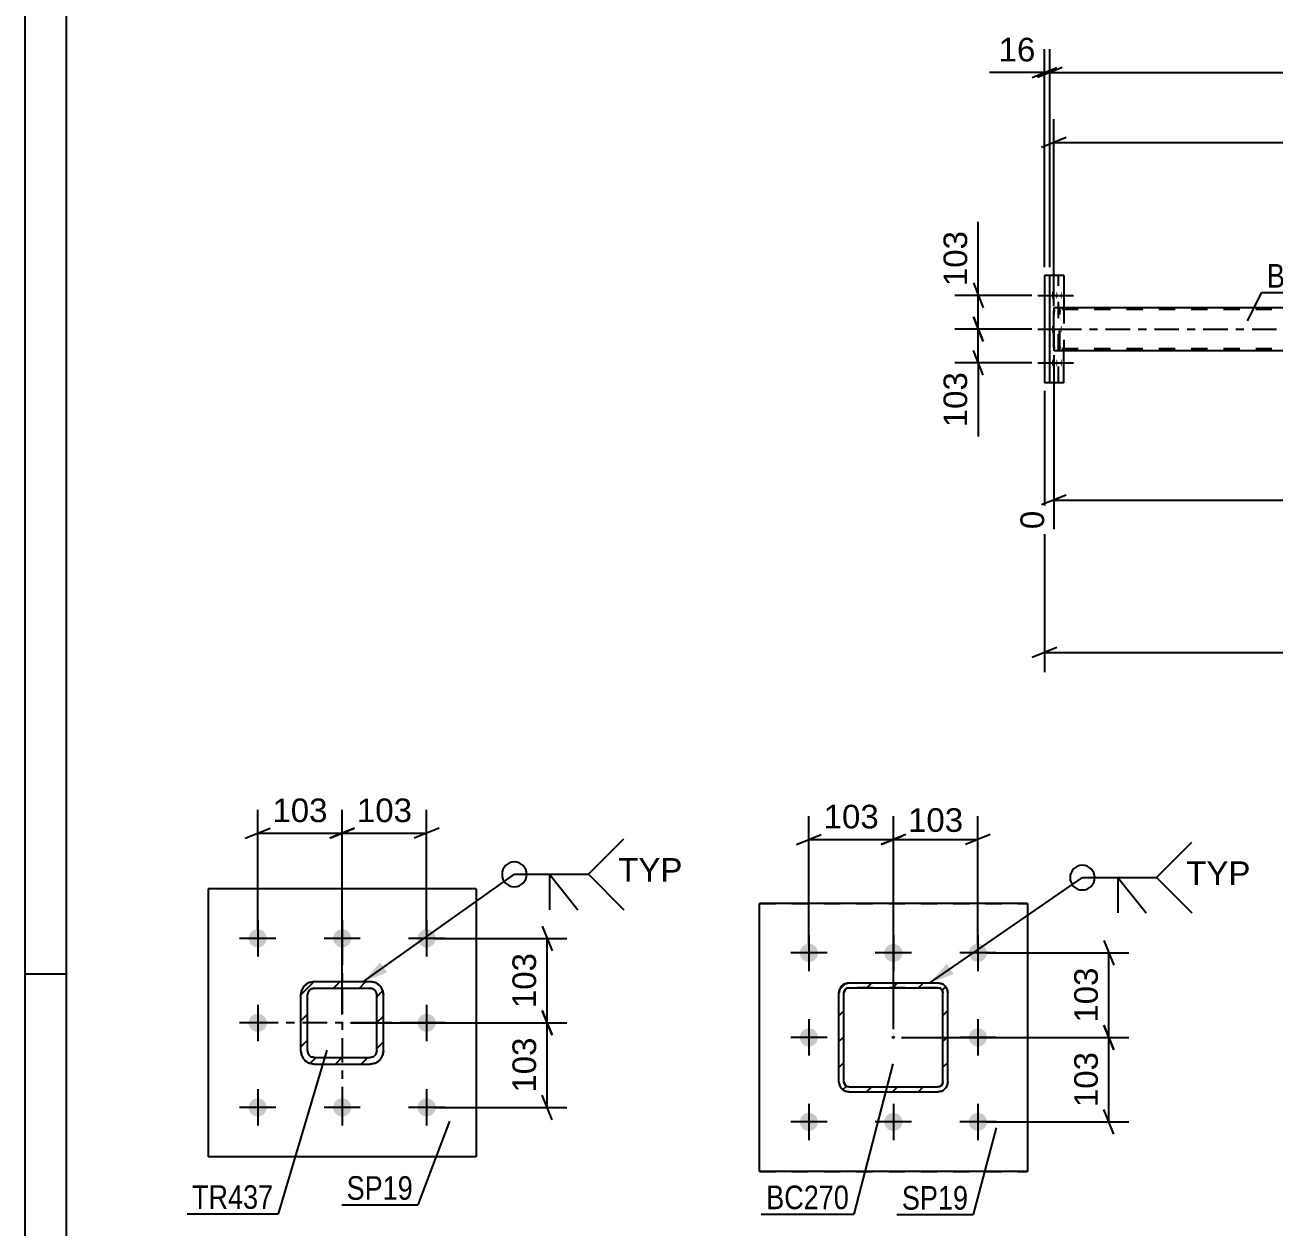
# Model space of a CAD drawing. Header units: millimetres. Extents: x 0 to 841, y 0 to 594.
# Drawn here: x 0 to 151.5, y 118.3 to 264.1 of the extents above; entities that cross this region are included whole.
import ezdxf

# ---------------------------------------------------------------- set-up
doc = ezdxf.new("R2010")
doc.units = ezdxf.units.MM
doc.linetypes.add('DXK_LINE_DOT2', pattern=[3.9198, 1.9599, -1.9599])
doc.linetypes.add('DXK_LINE_DOT3', pattern=[5.9187, 2.979, -0.9799, 0.9799, -0.9799])
doc.styles.add('Arial', font='ARIAL.TTF', dxfattribs={"height": 0.2})
doc.styles.add('Arial Narrow', font='ARIALN.TTF', dxfattribs={"height": 0.2})

# ---------------------------------------------------------------- blocks, each defined once
blk = doc.blocks.new('Unknown-317306913-1117')
at = {"color": 5, "linetype": 'Continuous'}
for p, q in [((0, 594), (0, 0)), ((5, 589), (5, 5)), ((5, 149), (0, 149))]:
    blk.add_line(p, q, dxfattribs=at)
blk = doc.blocks.new('Bolt-317306913-4243 - 3966')
at = {"linetype": 'Continuous'}
for points in [[(124.59, 231.33), (124.59, 231.42), (124.59, 231.51), (124.6, 231.59), (124.6, 231.66), (124.61, 231.71), (124.62, 231.75), (124.64, 231.77), (124.65, 231.77), (124.66, 231.75), (124.67, 231.71), (124.68, 231.66), (124.69, 231.59), (124.7, 231.51), (124.7, 231.42), (124.7, 231.33), (124.7, 231.24), (124.7, 231.15), (124.69, 231.07), (124.68, 231), (124.67, 230.95), (124.66, 230.91), (124.65, 230.89), (124.64, 230.89), (124.62, 230.91), (124.61, 230.95), (124.6, 231), (124.6, 231.07), (124.59, 231.15), (124.59, 231.24)], [(125.12, 231.33), (125.12, 231.42), (125.13, 231.51), (125.13, 231.59), (125.14, 231.66), (125.15, 231.71), (125.16, 231.75), (125.17, 231.77), (125.18, 231.77), (125.2, 231.75), (125.21, 231.71), (125.22, 231.66), (125.22, 231.59), (125.23, 231.51), (125.23, 231.42), (125.24, 231.33), (125.23, 231.24), (125.23, 231.15), (125.22, 231.07), (125.22, 231), (125.21, 230.95), (125.2, 230.91), (125.18, 230.89), (125.17, 230.89), (125.16, 230.91), (125.15, 230.95), (125.14, 231), (125.13, 231.07), (125.13, 231.15), (125.12, 231.24)], [(125.66, 231.33), (125.66, 231.42), (125.66, 231.51), (125.67, 231.59), (125.67, 231.66), (125.68, 231.71), (125.7, 231.75), (125.71, 231.77), (125.72, 231.77), (125.73, 231.75), (125.74, 231.71), (125.75, 231.66), (125.76, 231.59), (125.77, 231.51), (125.77, 231.42), (125.77, 231.33), (125.77, 231.24), (125.77, 231.15), (125.76, 231.07), (125.75, 231), (125.74, 230.95), (125.73, 230.91), (125.72, 230.89), (125.71, 230.89), (125.7, 230.91), (125.68, 230.95), (125.67, 231), (125.67, 231.07), (125.66, 231.15), (125.66, 231.24)], [(124.59, 227.23), (124.59, 227.32), (124.59, 227.41), (124.6, 227.49), (124.6, 227.56), (124.61, 227.61), (124.62, 227.65), (124.64, 227.67), (124.65, 227.67), (124.66, 227.65), (124.67, 227.61), (124.68, 227.56), (124.69, 227.49), (124.7, 227.41), (124.7, 227.32), (124.7, 227.23), (124.7, 227.14), (124.7, 227.05), (124.69, 226.97), (124.68, 226.9), (124.67, 226.85), (124.66, 226.81), (124.65, 226.79), (124.64, 226.79), (124.62, 226.81), (124.61, 226.85), (124.6, 226.9), (124.6, 226.97), (124.59, 227.05), (124.59, 227.14)], [(125.66, 227.23), (125.66, 227.32), (125.66, 227.41), (125.67, 227.49), (125.67, 227.56), (125.68, 227.61), (125.7, 227.65), (125.71, 227.67), (125.72, 227.67), (125.73, 227.65), (125.74, 227.61), (125.75, 227.56), (125.76, 227.49), (125.77, 227.41), (125.77, 227.32), (125.77, 227.23), (125.77, 227.14), (125.77, 227.05), (125.76, 226.97), (125.75, 226.9), (125.74, 226.85), (125.73, 226.81), (125.72, 226.79), (125.71, 226.79), (125.7, 226.81), (125.68, 226.85), (125.67, 226.9), (125.67, 226.97), (125.66, 227.05), (125.66, 227.14)], [(124.59, 223.13), (124.59, 223.22), (124.59, 223.31), (124.6, 223.39), (124.6, 223.46), (124.61, 223.51), (124.62, 223.55), (124.64, 223.57), (124.65, 223.57), (124.66, 223.55), (124.67, 223.51), (124.68, 223.46), (124.69, 223.39), (124.7, 223.31), (124.7, 223.22), (124.7, 223.13), (124.7, 223.04), (124.7, 222.95), (124.69, 222.87), (124.68, 222.8), (124.67, 222.75), (124.66, 222.71), (124.65, 222.69), (124.64, 222.69), (124.62, 222.71), (124.61, 222.75), (124.6, 222.8), (124.6, 222.87), (124.59, 222.95), (124.59, 223.04)], [(125.12, 223.13), (125.12, 223.22), (125.13, 223.31), (125.13, 223.39), (125.14, 223.46), (125.15, 223.51), (125.16, 223.55), (125.17, 223.57), (125.18, 223.57), (125.2, 223.55), (125.21, 223.51), (125.22, 223.46), (125.22, 223.39), (125.23, 223.31), (125.23, 223.22), (125.24, 223.13), (125.23, 223.04), (125.23, 222.95), (125.22, 222.87), (125.22, 222.8), (125.21, 222.75), (125.2, 222.71), (125.18, 222.69), (125.17, 222.69), (125.16, 222.71), (125.15, 222.75), (125.14, 222.8), (125.13, 222.87), (125.13, 222.95), (125.12, 223.04)], [(125.66, 223.13), (125.66, 223.22), (125.66, 223.31), (125.67, 223.39), (125.67, 223.46), (125.68, 223.51), (125.7, 223.55), (125.71, 223.57), (125.72, 223.57), (125.73, 223.55), (125.74, 223.51), (125.75, 223.46), (125.76, 223.39), (125.77, 223.31), (125.77, 223.22), (125.77, 223.13), (125.77, 223.04), (125.77, 222.95), (125.76, 222.87), (125.75, 222.8), (125.74, 222.75), (125.73, 222.71), (125.72, 222.69), (125.71, 222.69), (125.7, 222.71), (125.68, 222.75), (125.67, 222.8), (125.67, 222.87), (125.66, 222.95), (125.66, 223.04)]]:
    blk.add_hatch(color=1, dxfattribs=at).paths.add_polyline_path(points)
at = {"color": 1, "linetype": 'Continuous'}
for p, q in [((122.86, 231.33), (126.15, 231.33)), ((123.39, 231.33), (126.68, 231.33)), ((123.93, 231.33), (127.22, 231.33)), ((122.86, 227.23), (126.15, 227.23)), ((123.93, 227.23), (127.22, 227.23)), ((122.86, 223.13), (126.15, 223.13)), ((123.39, 223.13), (126.68, 223.13)), ((123.93, 223.13), (127.22, 223.13))]:
    blk.add_line(p, q, dxfattribs=at)
blk = doc.blocks.new('Part-317306913-3999 - 3966')
at = {"color": 2, "linetype": 'Continuous'}
for p, q in [((126.03, 233.73), (123.69, 233.73)), ((123.69, 233.73), (123.69, 220.73)), ((124.33, 220.73), (124.33, 233.73)), ((126.03, 233.73), (126.03, 229.87)), ((126.03, 220.73), (126.03, 224.59)), ((126.03, 220.73), (123.69, 220.73))]:
    blk.add_line(p, q, dxfattribs=at)
at = {"color": 7, "linetype": 'DXK_LINE_DOT2'}
for p, q in [((125.39, 220.73), (125.39, 233.73)), ((126.03, 229.87), (126.03, 224.59))]:
    blk.add_line(p, q, dxfattribs=at)
blk = doc.blocks.new('Part-317306913-4186 - 3966')
at = {"color": 2, "linetype": 'Continuous'}
for p, q in [((124.83, 229.39), (124.84, 229.57)), ((124.83, 225.07), (124.83, 229.39)), ((124.84, 229.57), (124.85, 229.73)), ((124.85, 229.73), (124.87, 229.83)), ((124.87, 229.83), (124.89, 229.87)), ((124.89, 229.87), (270.1, 229.87)), ((124.84, 224.88), (124.83, 225.07)), ((124.85, 224.73), (124.84, 224.88)), ((124.87, 224.62), (124.85, 224.73)), ((124.89, 224.59), (124.87, 224.62)), ((707.89, 224.59), (124.89, 224.59))]:
    blk.add_line(p, q, dxfattribs=at)
at = {"color": 7, "linetype": 'DXK_LINE_DOT2'}
for p, q in [((124.87, 229.56), (124.86, 229.48)), ((124.86, 229.48), (124.86, 229.39)), ((124.86, 225.07), (124.86, 229.39)), ((124.88, 229.61), (124.87, 229.56)), ((124.89, 229.63), (124.88, 229.61)), ((707.89, 229.63), (124.89, 229.63)), ((125.46, 229.87), (125.49, 229.83)), ((125.47, 229.61), (125.46, 229.63)), ((125.48, 229.56), (125.47, 229.61)), ((125.49, 229.48), (125.48, 229.56)), ((125.49, 229.83), (125.51, 229.73)), ((125.49, 229.39), (125.49, 229.48)), ((125.49, 225.07), (125.49, 229.39)), ((125.51, 229.73), (125.52, 229.57)), ((125.52, 229.57), (125.53, 229.39)), ((125.53, 225.07), (125.53, 229.39)), ((124.86, 225.07), (124.86, 224.98)), ((124.86, 224.98), (124.87, 224.9)), ((124.87, 224.9), (124.88, 224.85)), ((124.88, 224.85), (124.89, 224.83)), ((707.89, 224.83), (124.89, 224.83)), ((125.46, 224.83), (125.47, 224.85)), ((125.49, 224.62), (125.46, 224.59)), ((125.47, 224.85), (125.48, 224.88)), ((125.48, 224.9), (125.49, 224.98)), ((125.48, 224.88), (125.48, 224.9)), ((125.49, 224.98), (125.49, 225.07)), ((125.51, 224.73), (125.49, 224.62)), ((125.52, 224.88), (125.51, 224.73)), ((125.53, 225.07), (125.52, 224.88))]:
    blk.add_line(p, q, dxfattribs=at)
at = {"color": 7, "linetype": 'DXK_LINE_DOT3'}
blk.add_line((125.18, 227.23), (707.89, 227.23), dxfattribs=at)
blk = doc.blocks.new('Part-317306913-4594 - 4474')
at = {"linetype": 'Continuous'}
h = blk.add_hatch(dxfattribs=at)
h.set_pattern_fill('', scale=0.7, style=0, pattern_type=0)
h.set_pattern_definition([(45, (35.0823, 148.0797), (-1.57154, 1.57154), [])])
h.paths.add_polyline_path([(41.88, 148.08), (35.08, 148.08), (34.47, 147.96), (33.95, 147.61), (33.6, 147.09), (33.48, 146.48), (33.48, 139.68), (33.6, 139.07), (33.95, 138.55), (34.47, 138.2), (35.08, 138.08), (41.88, 138.08), (42.49, 138.2), (43.01, 138.55), (43.36, 139.07), (43.48, 139.68), (43.48, 146.48), (43.36, 147.09), (43.01, 147.61), (42.49, 147.96)])
h.paths.add_polyline_path([(42.62, 146.79), (42.68, 146.48), (42.68, 139.68), (42.62, 139.37), (42.45, 139.11), (42.19, 138.94), (41.88, 138.88), (35.08, 138.88), (34.78, 138.94), (34.52, 139.11), (34.34, 139.37), (34.28, 139.68), (34.28, 146.48), (34.34, 146.79), (34.52, 147.05), (34.78, 147.22), (35.08, 147.28), (41.88, 147.28), (42.19, 147.22), (42.45, 147.05)])
at = {"color": 7, "linetype": 'DXK_LINE_DOT3'}
for p, q in [((38.48, 153.08), (38.48, 133.08)), ((48.48, 143.08), (28.48, 143.08))]:
    blk.add_line(p, q, dxfattribs=at)
at = {"color": 7, "linetype": 'DXK_LINE_DOT2'}
for p, q in [((33.48, 146.48), (33.6, 147.09)), ((34.47, 147.96), (35.08, 148.08)), ((35.08, 147.28), (34.78, 147.22)), ((35.08, 148.08), (41.88, 148.08)), ((35.08, 147.28), (41.88, 147.28)), ((41.88, 148.08), (42.49, 147.96)), ((42.19, 147.22), (41.88, 147.28)), ((43.36, 147.09), (43.48, 146.48)), ((33.48, 139.68), (33.48, 146.48)), ((34.34, 146.79), (34.28, 146.48)), ((34.28, 139.68), (34.28, 146.48)), ((42.68, 146.48), (42.62, 146.79)), ((42.68, 139.68), (42.68, 146.48)), ((43.48, 139.68), (43.48, 146.48)), ((33.6, 139.07), (33.48, 139.68)), ((34.28, 139.68), (34.34, 139.37)), ((42.62, 139.37), (42.68, 139.68)), ((43.48, 139.68), (43.36, 139.07)), ((35.08, 138.08), (34.47, 138.2)), ((34.78, 138.94), (35.08, 138.88)), ((35.08, 138.88), (41.88, 138.88)), ((35.08, 138.08), (41.88, 138.08)), ((41.88, 138.88), (42.19, 138.94)), ((42.49, 138.2), (41.88, 138.08))]:
    blk.add_line(p, q, dxfattribs=at)
at = {"color": 2, "linetype": 'Continuous'}
for p, q in [((33.6, 147.09), (33.48, 146.48)), ((35.08, 148.08), (34.47, 147.96)), ((34.78, 147.22), (35.08, 147.28)), ((35.08, 148.08), (41.88, 148.08)), ((35.08, 147.28), (41.88, 147.28)), ((42.49, 147.96), (41.88, 148.08)), ((41.88, 147.28), (42.19, 147.22)), ((43.48, 146.48), (43.36, 147.09)), ((33.48, 139.68), (33.48, 146.48)), ((34.28, 146.48), (34.34, 146.79)), ((34.28, 139.68), (34.28, 146.48)), ((42.62, 146.79), (42.68, 146.48)), ((42.68, 139.68), (42.68, 146.48)), ((43.48, 139.68), (43.48, 146.48)), ((33.48, 139.68), (33.6, 139.07)), ((34.34, 139.37), (34.28, 139.68)), ((42.68, 139.68), (42.62, 139.37)), ((43.36, 139.07), (43.48, 139.68)), ((34.47, 138.2), (35.08, 138.08)), ((35.08, 138.88), (34.78, 138.94)), ((35.08, 138.88), (41.88, 138.88)), ((35.08, 138.08), (41.88, 138.08)), ((42.19, 138.94), (41.88, 138.88)), ((41.88, 138.08), (42.49, 138.2))]:
    blk.add_line(p, q, dxfattribs=at)
at = {"color": 7, "linetype": 'DXK_LINE_DOT2'}
for centre, radius, start, end in [((35.08, 146.48), 1.6, 112.5, 157.5), ((35.08, 146.48), 0.8, 112.5, 157.5), ((41.88, 146.48), 0.8, 22.5, 67.5), ((41.88, 146.48), 1.6, 22.5, 67.5), ((35.08, 139.68), 1.6, 202.5, 247.5), ((35.08, 139.68), 0.8, 202.5, 247.5), ((41.88, 139.68), 0.8, 292.5, 337.5), ((41.88, 139.68), 1.6, 292.5, 337.5)]:
    blk.add_arc(centre, radius, start, end, dxfattribs=at)
at = {"color": 2, "linetype": 'Continuous'}
for centre, radius, start, end in [((35.08, 146.48), 1.6, 112.5, 157.5), ((35.08, 146.48), 0.8, 112.5, 157.5), ((41.88, 146.48), 0.8, 22.5, 67.5), ((41.88, 146.48), 1.6, 22.5, 67.5), ((35.08, 139.68), 1.6, 202.5, 247.5), ((35.08, 139.68), 0.8, 202.5, 247.5), ((41.88, 139.68), 0.8, 292.5, 337.5), ((41.88, 139.68), 1.6, 292.5, 337.5)]:
    blk.add_arc(centre, radius, start, end, dxfattribs=at)
blk = doc.blocks.new('Bolt-317306913-4586 - 4474')
at = {"linetype": 'Continuous'}
for points in [[(29.33, 153.33, -1), (27.13, 153.33, -1)], [(39.58, 153.33, -1), (37.38, 153.33, -1)], [(49.83, 153.33, -1), (47.63, 153.33, -1)], [(29.33, 143.08, -1), (27.13, 143.08, -1)], [(49.83, 143.08, -1), (47.63, 143.08, -1)], [(29.33, 132.83, -1), (27.13, 132.83, -1)], [(39.58, 132.83, -1), (37.38, 132.83, -1)], [(49.83, 132.83, -1), (47.63, 132.83, -1)]]:
    blk.add_hatch(color=1, dxfattribs=at).paths.add_polyline_path(points)
at = {"color": 1, "linetype": 'Continuous'}
for p, q in [((28.23, 155.53), (28.23, 151.13)), ((38.48, 155.53), (38.48, 151.13)), ((48.73, 155.53), (48.73, 151.13)), ((30.43, 153.33), (26.03, 153.33)), ((40.68, 153.33), (36.28, 153.33)), ((50.93, 153.33), (46.53, 153.33)), ((28.23, 145.28), (28.23, 140.88)), ((48.73, 145.28), (48.73, 140.88)), ((30.43, 143.08), (26.03, 143.08)), ((50.93, 143.08), (46.53, 143.08)), ((28.23, 135.03), (28.23, 130.63)), ((38.48, 135.03), (38.48, 130.63)), ((48.73, 135.03), (48.73, 130.63)), ((30.43, 132.83), (26.03, 132.83)), ((40.68, 132.83), (36.28, 132.83)), ((50.93, 132.83), (46.53, 132.83))]:
    blk.add_line(p, q, dxfattribs=at)
blk = doc.blocks.new('Part-317306913-4614 - 4474')
at = {"color": 2, "linetype": 'Continuous'}
for p, q in [((54.73, 159.33), (22.23, 159.33)), ((22.23, 159.33), (22.23, 126.83)), ((54.73, 159.33), (54.73, 126.83)), ((54.73, 126.83), (22.23, 126.83))]:
    blk.add_line(p, q, dxfattribs=at)
blk = doc.blocks.new('Part-317306913-4894 - 4773')
at = {"linetype": 'Continuous'}
h = blk.add_hatch(dxfattribs=at)
h.set_pattern_fill('', scale=0.7, style=0, pattern_type=0)
h.set_pattern_definition([(45, (99.4904, 147.8313), (-1.57154, 1.57154), [])])
h.paths.add_polyline_path([(99.95, 147.92), (99.49, 147.83), (99.1, 147.57), (98.84, 147.18), (98.75, 146.72), (98.75, 135.92), (98.84, 135.46), (99.1, 135.07), (99.49, 134.81), (99.95, 134.72), (110.75, 134.72), (111.21, 134.81), (111.6, 135.07), (111.86, 135.46), (111.95, 135.92), (111.95, 146.72), (111.86, 147.18), (111.6, 147.57), (111.21, 147.83), (110.75, 147.92)])
h.paths.add_polyline_path([(110.75, 147.32), (110.98, 147.28), (111.17, 147.15), (111.3, 146.95), (111.35, 146.72), (111.35, 135.92), (111.3, 135.69), (111.17, 135.5), (110.98, 135.37), (110.75, 135.32), (99.95, 135.32), (99.72, 135.37), (99.53, 135.5), (99.4, 135.69), (99.35, 135.92), (99.35, 146.72), (99.4, 146.95), (99.53, 147.15), (99.72, 147.28), (99.95, 147.32)])
blk.add_hatch(color=246, dxfattribs=at).paths.add_polyline_path([(105.35, 141.22, -1), (105.35, 141.42, -1)])
at = {"color": 7, "linetype": 'DXK_LINE_DOT2'}
for p, q in [((98.75, 146.72), (98.84, 147.18)), ((99.53, 147.15), (99.4, 146.95)), ((99.49, 147.83), (99.95, 147.92)), ((99.72, 147.28), (99.53, 147.15)), ((99.95, 147.32), (99.72, 147.28)), ((99.95, 147.92), (110.75, 147.92)), ((110.75, 147.32), (99.95, 147.32)), ((110.75, 147.92), (111.21, 147.83)), ((110.98, 147.28), (110.75, 147.32)), ((111.17, 147.15), (110.98, 147.28)), ((111.3, 146.95), (111.17, 147.15)), ((111.86, 147.18), (111.95, 146.72)), ((98.75, 135.92), (98.75, 146.72)), ((99.4, 146.95), (99.35, 146.72)), ((99.35, 135.92), (99.35, 146.72)), ((111.35, 146.72), (111.3, 146.95)), ((111.35, 135.92), (111.35, 146.72)), ((111.95, 135.92), (111.95, 146.72)), ((98.84, 135.46), (98.75, 135.92)), ((99.35, 135.92), (99.4, 135.69)), ((99.4, 135.69), (99.53, 135.5)), ((99.53, 135.5), (99.72, 135.37)), ((99.72, 135.37), (99.95, 135.32)), ((99.95, 135.32), (110.75, 135.32)), ((110.75, 135.32), (110.98, 135.37)), ((110.98, 135.37), (111.17, 135.5)), ((111.17, 135.5), (111.3, 135.69)), ((111.3, 135.69), (111.35, 135.92)), ((111.95, 135.92), (111.86, 135.46)), ((99.95, 134.72), (99.49, 134.81)), ((99.95, 134.72), (110.75, 134.72)), ((111.21, 134.81), (110.75, 134.72))]:
    blk.add_line(p, q, dxfattribs=at)
at = {"color": 2, "linetype": 'Continuous'}
for p, q in [((98.84, 147.18), (98.75, 146.72)), ((99.4, 146.95), (99.53, 147.15)), ((99.95, 147.92), (99.49, 147.83)), ((99.53, 147.15), (99.72, 147.28)), ((99.72, 147.28), (99.95, 147.32)), ((99.95, 147.92), (110.75, 147.92)), ((99.95, 147.32), (110.75, 147.32)), ((111.21, 147.83), (110.75, 147.92)), ((110.75, 147.32), (110.98, 147.28)), ((110.98, 147.28), (111.17, 147.15)), ((111.17, 147.15), (111.3, 146.95)), ((111.95, 146.72), (111.86, 147.18)), ((98.75, 135.92), (98.75, 146.72)), ((99.35, 146.72), (99.4, 146.95)), ((99.35, 135.92), (99.35, 146.72)), ((111.3, 146.95), (111.35, 146.72)), ((111.35, 135.92), (111.35, 146.72)), ((111.95, 135.92), (111.95, 146.72)), ((98.75, 135.92), (98.84, 135.46)), ((99.4, 135.69), (99.35, 135.92)), ((99.53, 135.5), (99.4, 135.69)), ((99.72, 135.37), (99.53, 135.5)), ((99.95, 135.32), (99.72, 135.37)), ((99.95, 135.32), (110.75, 135.32)), ((110.98, 135.37), (110.75, 135.32)), ((111.17, 135.5), (110.98, 135.37)), ((111.3, 135.69), (111.17, 135.5)), ((111.35, 135.92), (111.3, 135.69)), ((111.86, 135.46), (111.95, 135.92)), ((99.49, 134.81), (99.95, 134.72)), ((99.95, 134.72), (110.75, 134.72)), ((110.75, 134.72), (111.21, 134.81))]:
    blk.add_line(p, q, dxfattribs=at)
at = {"color": 7, "linetype": 'DXK_LINE_DOT3'}
blk.add_line((105.35, 141.32), (105.35, 141.32), dxfattribs=at)
at = {"color": 246, "linetype": 'DXK_LINE_DOT2'}
blk.add_line((105.35, 141.32), (105.35, 141.32), dxfattribs=at)
at = {"color": 246, "linetype": 'Continuous'}
blk.add_circle((105.35, 141.32), 0.1, dxfattribs=at)
at = {"color": 7, "linetype": 'DXK_LINE_DOT2'}
for centre, start, end in [((99.95, 146.72), 112.5, 157.5), ((110.75, 146.72), 22.5, 67.5), ((99.95, 135.92), 202.5, 247.5), ((110.75, 135.92), 292.5, 337.5)]:
    blk.add_arc(centre, 1.2, start, end, dxfattribs=at)
at = {"color": 2, "linetype": 'Continuous'}
for centre, start, end in [((99.95, 146.72), 112.5, 157.5), ((110.75, 146.72), 22.5, 67.5), ((99.95, 135.92), 202.5, 247.5), ((110.75, 135.92), 292.5, 337.5)]:
    blk.add_arc(centre, 1.2, start, end, dxfattribs=at)
blk = doc.blocks.new('Part-317306913-4789 - 4773')
at = {"color": 2, "linetype": 'Continuous'}
for p, q in [((121.6, 157.57), (89.1, 157.57)), ((89.1, 125.07), (89.1, 157.57)), ((121.6, 157.57), (121.6, 125.07)), ((121.6, 125.07), (89.1, 125.07))]:
    blk.add_line(p, q, dxfattribs=at)
at = {"color": 7, "linetype": 'DXK_LINE_DOT2'}
for p, q in [((89.1, 157.57), (121.6, 157.57)), ((89.1, 125.07), (121.6, 125.07))]:
    blk.add_line(p, q, dxfattribs=at)
blk = doc.blocks.new('Bolt-317306913-4899 - 4773')
at = {"linetype": 'Continuous'}
for points in [[(96.2, 151.57, -1), (94, 151.57, -1)], [(106.45, 151.57, -1), (104.25, 151.57, -1)], [(116.7, 151.57, -1), (114.5, 151.57, -1)], [(96.2, 141.32, -1), (94, 141.32, -1)], [(116.7, 141.32, -1), (114.5, 141.32, -1)], [(96.2, 131.07, -1), (94, 131.07, -1)], [(106.45, 131.07, -1), (104.25, 131.07, -1)], [(116.7, 131.07, -1), (114.5, 131.07, -1)]]:
    blk.add_hatch(color=1, dxfattribs=at).paths.add_polyline_path(points)
at = {"color": 1, "linetype": 'Continuous'}
for p, q in [((95.1, 153.77), (95.1, 149.37)), ((105.35, 153.77), (105.35, 149.37)), ((115.6, 153.77), (115.6, 149.37)), ((97.3, 151.57), (92.9, 151.57)), ((107.55, 151.57), (103.15, 151.57)), ((117.8, 151.57), (113.4, 151.57)), ((95.1, 143.52), (95.1, 139.12)), ((115.6, 143.52), (115.6, 139.12)), ((97.3, 141.32), (92.9, 141.32)), ((117.8, 141.32), (113.4, 141.32)), ((95.1, 133.27), (95.1, 128.87)), ((105.35, 133.27), (105.35, 128.87)), ((115.6, 133.27), (115.6, 128.87)), ((97.3, 131.07), (92.9, 131.07)), ((107.55, 131.07), (103.15, 131.07)), ((117.8, 131.07), (113.4, 131.07))]:
    blk.add_line(p, q, dxfattribs=at)
blk = doc.blocks.new('StraightDimension-317306913-4271 - 3966')
at = {"color": 7, "linetype": 'Continuous'}
for p, q in [((124.33, 234.73), (124.33, 261.21)), ((125.83, 258.96), (122.83, 257.76)), ((124.33, 258.36), (716.51, 258.36))]:
    blk.add_line(p, q, dxfattribs=at)
blk = doc.blocks.new('StraightDimension-317306913-4277 - 3966')
at = {"color": 7, "linetype": 'Continuous'}
for p, q in [((123.69, 234.73), (123.69, 261.21)), ((124.33, 234.73), (124.33, 261.21)), ((122.19, 257.76), (125.19, 258.96)), ((125.83, 258.96), (122.83, 257.76)), ((123.69, 258.36), (124.33, 258.36))]:
    blk.add_line(p, q, dxfattribs=at)
at = {"color": 0}
blk.add_wipeout([(123.17, 259.11), (123.17, 263.31), (117.52, 263.31), (117.52, 259.11)], dxfattribs=at)
at = {"color": 7, "linetype": 'Continuous'}
blk.add_line((123.69, 258.36), (117, 258.36), dxfattribs=at)
blk.add_line((123.69, 258.36), (117, 258.36), dxfattribs=at)
at = {"color": 3, "style": 'Arial'}
blk.add_text('16', height=2.865, dxfattribs=at).set_placement((118.12, 259.71))
blk = doc.blocks.new('StraightDimension-317306913-4454 - 3966')
at = {"color": 7, "linetype": 'Continuous'}
for p, q in [((123.69, 219.73), (123.69, 185.61)), ((125.19, 188.61), (122.19, 187.41)), ((123.69, 188.01), (717.15, 188.01))]:
    blk.add_line(p, q, dxfattribs=at)
blk = doc.blocks.new('StraightDimension-317306913-4333 - 3966')
at = {"color": 7, "linetype": 'Continuous'}
for p, q in [((124.83, 230), (124.83, 252.72)), ((270.9, 231.27), (270.9, 252.72)), ((126.33, 250.47), (123.33, 249.27)), ((269.4, 249.27), (272.4, 250.47)), ((124.83, 249.87), (270.9, 249.87))]:
    blk.add_line(p, q, dxfattribs=at)
at = {"color": 0}
blk.add_wipeout([(202.91, 250.62), (202.91, 254.82), (192.82, 254.82), (192.82, 250.62)], dxfattribs=at)
at = {"color": 3, "style": 'Arial'}
blk.add_text('3652', height=2.865, dxfattribs=at).set_placement((193.42, 251.22))
blk = doc.blocks.new('StraightDimension-317306913-4377 - 3966')
at = {"color": 7, "linetype": 'Continuous'}
for p, q in [((124.83, 224.07), (124.83, 202.97)), ((126.33, 207.1), (123.33, 205.9)), ((124.83, 206.5), (270.9, 206.5))]:
    blk.add_line(p, q, dxfattribs=at)
at = {"color": 0, "linetype": 'Continuous'}
blk.add_wipeout([(124.23, 205.8), (120.03, 205.8), (120.03, 202.37), (124.23, 202.37)], dxfattribs=at)
at = {"color": 3, "linetype": 'Continuous', "style": 'Arial'}
blk.add_text('0', height=2.87, rotation=90.0002, dxfattribs=at).set_placement((123.63, 202.97))
blk = doc.blocks.new('StraightDimension-317306913-4388 - 3966')
at = {"color": 7, "linetype": 'Continuous'}
for p, q in [((115.05, 228.73), (116.25, 225.73)), ((122.16, 227.23), (112.8, 227.23)), ((115.65, 223.13), (115.65, 227.23)), ((116.25, 221.63), (115.05, 224.63)), ((122.16, 223.13), (112.8, 223.13))]:
    blk.add_line(p, q, dxfattribs=at)
at = {"color": 0}
blk.add_wipeout([(114.9, 222.6), (110.7, 222.6), (110.7, 214.73), (114.9, 214.73)], dxfattribs=at)
at = {"color": 7, "linetype": 'Continuous'}
blk.add_line((115.65, 223.13), (115.65, 214.21), dxfattribs=at)
blk.add_line((115.65, 223.13), (115.65, 214.21), dxfattribs=at)
at = {"color": 3, "style": 'Arial'}
blk.add_text('103', height=2.865, rotation=90.0002, dxfattribs=at).set_placement((114.3, 215.33))
blk = doc.blocks.new('StraightDimension-317306913-4392 - 3966')
at = {"color": 7, "linetype": 'Continuous'}
for p, q in [((115.05, 232.83), (116.25, 229.83)), ((122.16, 231.33), (112.8, 231.33)), ((115.65, 227.23), (115.65, 231.33)), ((116.25, 225.73), (115.05, 228.73)), ((122.16, 227.23), (112.8, 227.23))]:
    blk.add_line(p, q, dxfattribs=at)
at = {"color": 0}
blk.add_wipeout([(114.9, 239.72), (110.7, 239.72), (110.7, 231.85), (114.9, 231.85)], dxfattribs=at)
at = {"color": 7, "linetype": 'Continuous'}
blk.add_line((115.65, 231.33), (115.65, 240.25), dxfattribs=at)
blk.add_line((115.65, 231.33), (115.65, 240.25), dxfattribs=at)
at = {"color": 3, "style": 'Arial'}
blk.add_text('103', height=2.865, rotation=90.0002, dxfattribs=at).set_placement((114.3, 232.45))
blk = doc.blocks.new('StraightDimension-317306913-4707 - 4474')
at = {"color": 7, "linetype": 'Continuous'}
for p, q in [((28.23, 154.33), (28.23, 168.93)), ((38.48, 144.08), (38.48, 168.93)), ((26.73, 165.48), (29.73, 166.68)), ((39.98, 166.68), (36.98, 165.48)), ((28.23, 166.08), (38.48, 166.08))]:
    blk.add_line(p, q, dxfattribs=at)
at = {"color": 0}
blk.add_wipeout([(37.29, 166.83), (37.29, 171.03), (29.42, 171.03), (29.42, 166.83)], dxfattribs=at)
at = {"color": 3, "style": 'Arial'}
blk.add_text('103', height=2.865, dxfattribs=at).set_placement((30.02, 167.43))
blk = doc.blocks.new('StraightDimension-317306913-4653 - 4474')
at = {"color": 7, "linetype": 'Continuous'}
for p, q in [((62.75, 154.83), (63.95, 151.83)), ((49.73, 153.33), (65.75, 153.33)), ((63.35, 143.08), (63.35, 153.33)), ((63.95, 141.58), (62.75, 144.58)), ((39.48, 143.08), (65.75, 143.08))]:
    blk.add_line(p, q, dxfattribs=at)
at = {"color": 0}
blk.add_wipeout([(62.6, 152.14), (58.4, 152.14), (58.4, 144.27), (62.6, 144.27)], dxfattribs=at)
at = {"color": 3, "style": 'Arial'}
blk.add_text('103', height=2.865, rotation=90.0002, dxfattribs=at).set_placement((62, 144.87))
blk = doc.blocks.new('StraightDimension-317306913-4654 - 4474')
at = {"color": 7, "linetype": 'Continuous'}
for p, q in [((62.75, 144.58), (63.95, 141.58)), ((39.48, 143.08), (65.75, 143.08)), ((63.35, 132.83), (63.35, 143.08)), ((63.95, 131.33), (62.75, 134.33)), ((49.73, 132.83), (65.75, 132.83))]:
    blk.add_line(p, q, dxfattribs=at)
at = {"color": 0}
blk.add_wipeout([(62.6, 141.89), (58.4, 141.89), (58.4, 134.02), (62.6, 134.02)], dxfattribs=at)
at = {"color": 3, "style": 'Arial'}
blk.add_text('103', height=2.865, rotation=90.0002, dxfattribs=at).set_placement((62, 134.62))
blk = doc.blocks.new('StraightDimension-317306913-4706 - 4474')
at = {"color": 7, "linetype": 'Continuous'}
for p, q in [((38.48, 144.08), (38.48, 168.93)), ((48.73, 154.33), (48.73, 168.93)), ((36.98, 165.48), (39.98, 166.68)), ((50.23, 166.68), (47.23, 165.48)), ((38.48, 166.08), (48.73, 166.08))]:
    blk.add_line(p, q, dxfattribs=at)
at = {"color": 0}
blk.add_wipeout([(47.54, 166.83), (47.54, 171.03), (39.67, 171.03), (39.67, 166.83)], dxfattribs=at)
at = {"color": 3, "style": 'Arial'}
blk.add_text('103', height=2.865, dxfattribs=at).set_placement((40.27, 167.43))
blk = doc.blocks.new('StraightDimension-317306913-4951 - 4773')
at = {"color": 7, "linetype": 'Continuous'}
for p, q in [((130.9, 153.07), (132.1, 150.07)), ((116.6, 151.57), (133.9, 151.57)), ((131.5, 141.32), (131.5, 151.57)), ((132.1, 139.82), (130.9, 142.82)), ((106.35, 141.32), (133.9, 141.32))]:
    blk.add_line(p, q, dxfattribs=at)
at = {"color": 0}
blk.add_wipeout([(130.75, 150.38), (126.55, 150.38), (126.55, 142.51), (130.75, 142.51)], dxfattribs=at)
at = {"color": 3, "style": 'Arial'}
blk.add_text('103', height=2.865, rotation=90.0002, dxfattribs=at).set_placement((130.15, 143.11))
blk = doc.blocks.new('StraightDimension-317306913-4952 - 4773')
at = {"color": 7, "linetype": 'Continuous'}
for p, q in [((130.9, 142.82), (132.1, 139.82)), ((106.35, 141.32), (133.9, 141.32)), ((131.5, 131.07), (131.5, 141.32)), ((132.1, 129.57), (130.9, 132.57)), ((116.6, 131.07), (133.9, 131.07))]:
    blk.add_line(p, q, dxfattribs=at)
at = {"color": 0}
blk.add_wipeout([(130.75, 140.13), (126.55, 140.13), (126.55, 132.26), (130.75, 132.26)], dxfattribs=at)
at = {"color": 3, "style": 'Arial'}
blk.add_text('103', height=2.865, rotation=90.0002, dxfattribs=at).set_placement((130.15, 132.86))
blk = doc.blocks.new('StraightDimension-317306913-4988 - 4773')
at = {"color": 7, "linetype": 'Continuous'}
for p, q in [((105.35, 142.32), (105.35, 168.17)), ((115.6, 152.57), (115.6, 168.17)), ((103.85, 164.72), (106.85, 165.92)), ((105.35, 165.32), (115.6, 165.32)), ((117.1, 165.92), (114.1, 164.72))]:
    blk.add_line(p, q, dxfattribs=at)
at = {"color": 0}
blk.add_wipeout([(114.4, 165.65), (114.4, 169.85), (106.53, 169.85), (106.53, 165.65)], dxfattribs=at)
at = {"color": 3, "style": 'Arial'}
blk.add_text('103', height=2.865, dxfattribs=at).set_placement((107.13, 166.25))
blk = doc.blocks.new('StraightDimension-317306913-4989 - 4773')
at = {"color": 7, "linetype": 'Continuous'}
for p, q in [((95.1, 152.57), (95.1, 168.17)), ((105.35, 142.32), (105.35, 168.17)), ((93.6, 164.72), (96.6, 165.92)), ((95.1, 165.32), (105.35, 165.32)), ((106.85, 165.92), (103.85, 164.72))]:
    blk.add_line(p, q, dxfattribs=at)
at = {"color": 0}
blk.add_wipeout([(104.16, 166.07), (104.16, 170.27), (96.29, 170.27), (96.29, 166.07)], dxfattribs=at)
at = {"color": 3, "style": 'Arial'}
blk.add_text('103', height=2.865, dxfattribs=at).set_placement((96.89, 166.67))
blk = doc.blocks.new('Mark-317306913-4182 - 3966')
at = {"color": 0}
blk.add_wipeout([(160.71, 232.26), (160.71, 235.26), (150.66, 235.26), (150.66, 232.26)], dxfattribs=at)
blk.add_wipeout([(160.71, 232.26), (160.71, 235.26), (150.66, 235.26), (150.66, 232.26)], dxfattribs=at)
at = {"color": 30, "linetype": 'Continuous'}
for p, q in [((148.3, 228.26), (150.06, 231.66)), ((150.06, 231.66), (161.31, 231.66))]:
    blk.add_line(p, q, dxfattribs=at)
at = {"color": 3, "style": 'Arial Narrow'}
blk.add_text('BC270', height=2.863, dxfattribs=at).set_placement((150.66, 232.26))
blk = doc.blocks.new('Mark-317306913-4590 - 4474')
at = {"color": 0}
blk.add_wipeout([(30.12, 120.52), (30.12, 123.52), (20.26, 123.52), (20.26, 120.52)], dxfattribs=at)
blk.add_wipeout([(30.12, 120.52), (30.12, 123.52), (20.26, 123.52), (20.26, 120.52)], dxfattribs=at)
at = {"color": 30, "linetype": 'Continuous'}
for p in [(36.61, 139.77), (19.66, 119.92)]:
    blk.add_line(p, (30.72, 119.92), dxfattribs=at)
at = {"color": 3, "style": 'Arial Narrow'}
blk.add_text('TR437', height=2.863, dxfattribs=at).set_placement((20.26, 120.52))
blk = doc.blocks.new('Mark-317306913-4610 - 4474')
at = {"color": 0}
blk.add_wipeout([(47.06, 121.62), (47.06, 124.62), (39.02, 124.62), (39.02, 121.62)], dxfattribs=at)
blk.add_wipeout([(47.06, 121.62), (47.06, 124.62), (39.02, 124.62), (39.02, 121.62)], dxfattribs=at)
at = {"color": 30, "linetype": 'Continuous'}
for p in [(51.48, 131.17), (38.42, 121.02)]:
    blk.add_line(p, (47.66, 121.02), dxfattribs=at)
at = {"color": 3, "style": 'Arial Narrow'}
blk.add_text('SP19', height=2.863, dxfattribs=at).set_placement((39.02, 121.62))
blk = doc.blocks.new('WeldMark-317306913-4758 - 4474')
at = {"linetype": 'Continuous'}
blk.add_hatch(color=30, dxfattribs=at).paths.add_polyline_path([(43.94, 149.21), (41.06, 148.08), (43.07, 150.43)])
at = {"color": 30, "linetype": 'Continuous'}
for p, q in [((41.06, 148.08), (59.37, 161.1)), ((59.37, 161.1), (68.37, 161.1))]:
    blk.add_line(p, q, dxfattribs=at)
at = {"color": 3, "linetype": 'Continuous'}
for q in [(67.08, 156.81), (63.65, 156.81)]:
    blk.add_line((63.65, 161.1), q, dxfattribs=at)
for start, end in [(90, 270), (270, 90)]:
    blk.add_arc((59.37, 161.1), 1.5, start, end, dxfattribs=at)
at = {"color": 0, "linetype": 'Continuous'}
blk.add_wipeout([(79.74, 160.2), (79.74, 163.2), (71.97, 163.2), (71.97, 160.2)], dxfattribs=at)
blk.add_wipeout([(79.74, 160.2), (79.74, 163.2), (71.97, 163.2), (71.97, 160.2)], dxfattribs=at)
at = {"color": 3, "linetype": 'Continuous'}
for q in [(72.65, 165.39), (72.65, 156.81)]:
    blk.add_line((68.37, 161.1), q, dxfattribs=at)
at = {"color": 3, "linetype": 'Continuous', "style": 'Arial'}
blk.add_text('TYP', height=2.865, dxfattribs=at).set_placement((71.97, 160.2))
blk = doc.blocks.new('Mark-317306913-4890 - 4773')
at = {"color": 0}
blk.add_wipeout([(99.97, 120.48), (99.97, 123.48), (89.92, 123.48), (89.92, 120.48)], dxfattribs=at)
blk.add_wipeout([(99.97, 120.48), (99.97, 123.48), (89.92, 123.48), (89.92, 120.48)], dxfattribs=at)
at = {"color": 30, "linetype": 'Continuous'}
for p in [(105.29, 138.13), (89.32, 119.88)]:
    blk.add_line(p, (100.57, 119.88), dxfattribs=at)
at = {"color": 3, "style": 'Arial Narrow'}
blk.add_text('BC270', height=2.863, dxfattribs=at).set_placement((89.92, 120.48))
blk = doc.blocks.new('Mark-317306913-4785 - 4773')
at = {"color": 0}
blk.add_wipeout([(114.41, 120.42), (114.41, 123.42), (106.38, 123.42), (106.38, 120.42)], dxfattribs=at)
blk.add_wipeout([(114.41, 120.42), (114.41, 123.42), (106.38, 123.42), (106.38, 120.42)], dxfattribs=at)
at = {"color": 30, "linetype": 'Continuous'}
for p in [(117.83, 130.34), (105.78, 119.82)]:
    blk.add_line(p, (115.01, 119.82), dxfattribs=at)
at = {"color": 3, "style": 'Arial Narrow'}
blk.add_text('SP19', height=2.863, dxfattribs=at).set_placement((106.38, 120.42))
blk = doc.blocks.new('WeldMark-317306913-5024 - 4773')
at = {"linetype": 'Continuous'}
blk.add_hatch(color=30, dxfattribs=at).paths.add_polyline_path([(112.67, 149.01), (109.78, 147.92), (111.82, 150.24)])
at = {"color": 30, "linetype": 'Continuous'}
for p, q in [((109.78, 147.92), (128.28, 160.7)), ((128.28, 160.7), (137.28, 160.7))]:
    blk.add_line(p, q, dxfattribs=at)
at = {"color": 3, "linetype": 'Continuous'}
for q in [(136, 156.41), (132.57, 156.41)]:
    blk.add_line((132.57, 160.7), q, dxfattribs=at)
for start, end in [(90, 270), (270, 90)]:
    blk.add_arc((128.28, 160.7), 1.5, start, end, dxfattribs=at)
at = {"color": 0, "linetype": 'Continuous'}
blk.add_wipeout([(148.66, 159.8), (148.66, 162.8), (140.88, 162.8), (140.88, 159.8)], dxfattribs=at)
blk.add_wipeout([(148.66, 159.8), (148.66, 162.8), (140.88, 162.8), (140.88, 159.8)], dxfattribs=at)
at = {"color": 3, "linetype": 'Continuous'}
for q in [(141.57, 164.99), (141.57, 156.41)]:
    blk.add_line((137.28, 160.7), q, dxfattribs=at)
at = {"color": 3, "linetype": 'Continuous', "style": 'Arial'}
blk.add_text('TYP', height=2.865, dxfattribs=at).set_placement((140.88, 159.8))

msp = doc.modelspace()

# ---------------------------------------------------------------- block references
for name in ['Unknown-317306913-1117', 'Part-317306913-3999 - 3966', 'Bolt-317306913-4243 - 3966', 'Part-317306913-4186 - 3966', 'Part-317306913-4614 - 4474', 'Part-317306913-4789 - 4773', 'Bolt-317306913-4586 - 4474', 'Part-317306913-4594 - 4474', 'Bolt-317306913-4899 - 4773', 'Part-317306913-4894 - 4773']:
    msp.add_blockref(name, (0, 0))

# ---------------------------------------------------------------- next in the draw order: block references
for name in ['StraightDimension-317306913-4271 - 3966', 'StraightDimension-317306913-4454 - 3966', 'StraightDimension-317306913-4707 - 4474', 'StraightDimension-317306913-4951 - 4773', 'Mark-317306913-4590 - 4474', 'Mark-317306913-4890 - 4773']:
    msp.add_blockref(name, (0, 0))

# ---------------------------------------------------------------- next in the draw order: block references
for name in ['StraightDimension-317306913-4277 - 3966', 'StraightDimension-317306913-4377 - 3966', 'StraightDimension-317306913-4653 - 4474', 'StraightDimension-317306913-4952 - 4773']:
    msp.add_blockref(name, (0, 0))

# ---------------------------------------------------------------- next in the draw order: block references
for name in ['StraightDimension-317306913-4333 - 3966', 'StraightDimension-317306913-4388 - 3966', 'StraightDimension-317306913-4988 - 4773', 'StraightDimension-317306913-4654 - 4474', 'Mark-317306913-4785 - 4773']:
    msp.add_blockref(name, (0, 0))

# ---------------------------------------------------------------- next in the draw order: block references
for name in ['StraightDimension-317306913-4392 - 3966', 'Mark-317306913-4182 - 3966', 'StraightDimension-317306913-4706 - 4474', 'StraightDimension-317306913-4989 - 4773', 'WeldMark-317306913-5024 - 4773', 'Mark-317306913-4610 - 4474']:
    msp.add_blockref(name, (0, 0))

# ---------------------------------------------------------------- next in the draw order: block references
msp.add_blockref('WeldMark-317306913-4758 - 4474', (0, 0))

doc.saveas('drawing.dxf')
